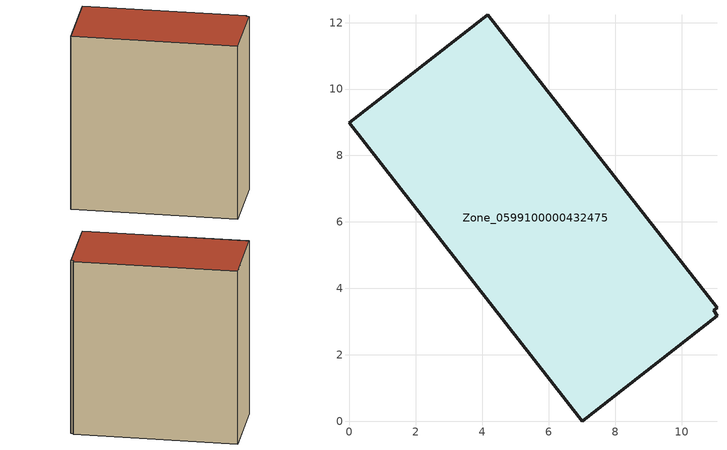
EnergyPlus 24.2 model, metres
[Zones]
Zone_0599100000432475
 floor ground (C_G): 7.01,0 0,8.98 4.17,12.23 11.07,3.42 10.96,3.33 11.07,3.17 z0
 wall outside (C_F): 0,8.98 7.01,0 11.07,3.17 10.96,3.33 11.07,3.42 4.17,12.23 0,8.98 z0:12.65
 roof outside (C_R): 11.07,3.42 4.17,12.23 0,8.98 7.01,0 11.07,3.17 10.96,3.33 z12.65
[BUILDING]
Pand.0599100000432475: North Axis=0; Terrain=City; Loads Convergence Tolerance Value=0.04; Temperature Convergence Tolerance Value=0.4; Solar Distribution=FullExterior; Maximum Number of Warmup Days=25; Minimum Number of Warmup Days=1
[Site:Location]
Rotterdam.The.Hague.AP_ZH_NLD Design_Conditions: Latitude=51.96; Longitude=4.45; Time Zone=1; Elevation=-4.5
[SITE:GROUNDTEMPERATURE:BUILDINGSURFACE]
18, 18, 18, 18, 18, 18, 18, 18, 18, 18, 18, 18
[MATERIAL] Thermal Absorptance=0.9; Solar Absorptance=0.7; Visible Absorptance=0.7
Name | Roughness | Thickness | Conductivity | Density | Specific Heat
G.TI.1946 | MediumSmooth | 0.15 | 1 | 540 | 1210
F.TI.1946 | Rough | 0.3 | 0.857143 | 1920 | 840
R.TI.1946 | MediumRough | 0.2 | 0.1 | 1500 | 1000
[CONSTRUCTION]
C_G: G.TI.1946
C_F: F.TI.1946
C_R: R.TI.1946
[ZONE]
Zone_0599100000432475: Type=1; Multiplier=1; Ceiling Height=Autocalculate; Volume=Autocalculate; Floor Area=autocalculate; Part of Total Floor Area=Yes
[ZONEINFILTRATION:DESIGNFLOWRATE]
Infil_Zone_0599100000432475: Zone or ZoneList or Space or SpaceList=Zone_0599100000432475; Schedule=AlwaysOn; Design Flow Rate Calculation Method=Flow/Area; Flow Rate per Floor Area=0.003; Constant Term Coefficient=1; Temperature Term Coefficient=0; Velocity Term Coefficient=0; Velocity Squared Term Coefficient=0
[HVACTEMPLATE:ZONE:IDEALLOADSAIRSYSTEM]
Zone_0599100000432475: Maximum Heating Supply Air Temperature=50; Minimum Cooling Supply Air Temperature=13; Maximum Heating Supply Air Humidity Ratio=0.0156; Minimum Cooling Supply Air Humidity Ratio=0.0077; Heating Limit=NoLimit; Cooling Limit=NoLimit; Dehumidification Control Type=ConstantSensibleHeatRatio; Cooling Sensible Heat Ratio=0.7; Dehumidification Setpoint=60; Humidification Control Type=None; Humidification Setpoint=30; Outdoor Air Method=None; Outdoor Air Flow Rate per Person=0.00944; Outdoor Air Flow Rate per Zone Floor Area=0; Outdoor Air Flow Rate per Zone=0; Demand Controlled Ventilation Type=None; Outdoor Air Economizer Type=NoEconomizer; Heat Recovery Type=None; Sensible Heat Recovery Effectiveness=0.7; Latent Heat Recovery Effectiveness=0.65
[ZONECONTROL:THERMOSTAT]
ThermostatControl_Zone_0599100000432475: Zone or ZoneList=Zone_0599100000432475; Control Type Schedule=DualSetpointControlType; Control 1=Thermostat_Zone_0599100000432475; Temperature Difference Between Cutout And Setpoint=0
[THERMOSTATSETPOINT:DUALSETPOINT]
Thermostat_Zone_0599100000432475: Heating Setpoint Temperature Schedule=HeatingSetpoint_Zone_0599100000432475; Cooling Setpoint Temperature Schedule=CoolingSetpoint_Zone_0599100000432475
[SCHEDULE:COMPACT]
HeatingSetpoint_Zone_0599100000432475: Through: 12/31, For: AllDays, Until: 24:00, 21
CoolingSetpoint_Zone_0599100000432475: Through: 12/31, For: AllDays, Until: 24:00, 24
DualSetpointControlType: Through: 12/31, For: AllDays, Until: 24:00, 4
AlwaysOn: Through: 12/31, For: AllDays, Until: 24:00, 1
